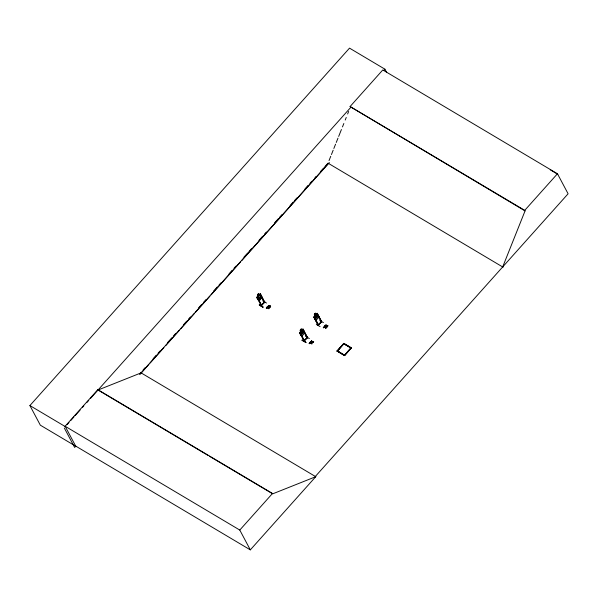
<?xml version="1.0" encoding="UTF-8"?>
<svg xmlns="http://www.w3.org/2000/svg" width="598" height="598" viewBox="0 0 598 598"><rect width="100%" height="100%" fill="white"/><g stroke="black" fill="none" stroke-linecap="round" stroke-linejoin="round"><path stroke-width="0.9" d="M311.304 341.137L311.371 341.877M270.176 306.43C268.921 306.116 267.568 306.273 269.167 305.81M257.529 297.737L257.088 298.006L257.529 297.737L261.692 305.585L261.378 305.967L256.923 297.475L257.858 295.883L257.349 294.919L258.463 293.663L259.016 294.657L259.726 294.425L260.683 296.227L260.541 297.625L259.495 298.791L258.523 298.641L257.566 296.84L257.955 295.898L257.446 294.934L258.486 293.768L259.001 294.732L260.317 293.745L261.819 297.729L259.196 300.659L258.299 300.061L256.968 297.445M256.968 297.498L257.133 296.743L260.317 293.745L264.727 302.259L264.383 302.581L264.473 301.796M314.114 316.32L313.95 317.022L315.296 319.646L316.148 320.222M307.402 337.279L307.17 337.945L302.902 329.984L303.208 329.64L307.379 337.489L304.12 341.002M307.551 337.564L307.036 337.87L307.26 337.16M318.398 324.736L318.024 325.163L318.532 324.819M321.694 321.746C320.707 321.395 321.036 322.367 318.173 325.447L314.04 317.568L314.346 317.224L318.689 325.14M261.072 305.6C270.849 296.563 258.598 307.469 261.625 305.339M269.197 305.952L269.025 306.557M329.035 160.556L330.761 156.242M331.449 154.523L333.168 150.21M333.856 148.483L335.575 144.178M336.27 142.451L337.99 138.145M338.677 136.419L341.428 129.519M342.467 126.933L343.843 123.487M345.218 120.041L346.249 117.455M347.625 114.009L348.664 111.422M502.671 266.955L525.044 210.922L524.738 210.354L350.077 106.541L382.795 69.951L557.456 173.764L568.1 193.782L315.34 476.449L315.751 476.696L272.695 493.836L209.397 456.222M268.27 306.654C267.852 304.539 269.549 306.034 270.348 306.101M267.994 306.482C269.063 304.793 269.369 306.064 270.468 306.183A0.875 0.68 -28 0 1 270.632 306.542L269.758 307.619C269.691 307.394 270.438 305.204 269.242 306.684M311.319 341.264L311.192 341.764M326.844 325.678L326.074 325.013L324.968 325.813L325.85 324.871L326.777 325.454M302.117 340.053L305.982 342.407L302.102 340.068M316.297 324.415L320.072 326.628M259.308 304.674L263.075 306.879M262.978 307.252L259.218 305.002L262.978 307.215M303.911 340.942L306.931 337.668M302.498 329.192L299.725 332.847L304.158 341.346L304.315 340.912M300.203 333.041L299.897 333.385L300.203 333.041L304.367 340.882M318.48 324.908L318.338 325.529L313.868 317.03L317.261 313.3L321.657 321.761L318.181 325.245M321.066 321.724L321.425 322.068L317.045 314.167M321.193 321.844L321.298 321.395M264.301 302.409L261.199 305.683M303.029 330.066L303.208 329.64M314.473 317.299L314.04 317.568M317.179 314.242L317.486 313.898L321.634 321.791M305.623 336.308L309.368 338.588M302.02 340.419L305.982 342.407M319.736 320.565L323.443 322.591M318.442 324.819L321.074 321.851M75.797 446.138L74.645 447.431L64.307 427.989M139.85 374.266L141.083 372.883L98.027 390.023L97.833 389.657L65.122 426.247L75.744 446.22L40.328 425.171L29.9 405.564L349.516 48.132L384.925 69.181L386.667 72.448M67.163 424.543L69.017 422.472M70.87 420.401L73.958 416.948M75.191 415.565L80.132 410.041M82.599 407.283L83.832 405.9M86.919 402.447L88.773 400.376M90.619 398.305L350.794 107.356M383.684 70.564L384.925 69.181M143.161 369.856L145.03 367.763M153.125 358.718L156.235 355.234M158.104 353.149L159.965 351.063M167.433 342.706L171.79 337.84M173.659 335.747L175.528 333.662M183.616 324.617L186.733 321.133M188.594 319.048L190.463 316.955M198.551 307.91L201.668 304.427M203.537 302.341L206.026 299.561M213.493 291.204L217.224 287.033M219.092 284.94L220.961 282.854M229.049 273.809L232.159 270.326M234.027 268.24L235.896 266.147M243.984 257.103L247.721 252.924M248.962 251.534L251.452 248.753M258.927 240.396L262.657 236.225M264.525 234.132L266.394 232.046M274.482 222.994L278.22 218.823M279.46 217.433L281.95 214.645M290.037 205.6L293.155 202.117M294.395 200.726L296.885 197.938M304.98 188.893L308.09 185.41M309.958 183.324L311.827 181.239M314.937 177.756L316.178 176.365M320.535 171.491L323.645 168.016M324.893 166.618L327.383 163.837M139.85 374.266L328.414 163.389M140.822 373.444L148.909 364.391M150.15 363.001L163.845 347.692M165.713 345.599L179.4 330.29M180.648 328.9L194.335 313.591M195.583 312.193L209.898 296.189M211.139 294.799L240.389 262.088M241.637 260.691L329.386 162.559M260.242 294.694L260.556 294.351L260.115 294.62L264.383 302.581M259.196 300.659L261.782 297.699L261.692 296.339M261.49 305.264L264.144 302.296L264.443 302.536M264.578 301.975L264.099 302.214M266.506 303.051L262.754 300.824M266.529 308.381C265.28 307.656 269.332 305.436 267.373 307.439L268.883 308.74C268.136 306.303 265.363 309.084 267.134 307.701M266.297 308.239L267.657 306.46M267.373 307.439L267.889 306.595M269.481 307.454L270.147 306.333M268.883 308.74L269.033 308.314L267.284 307.275M300.697 331.277L300.144 330.29L301.257 329.035L300.181 330.313L300.749 331.27L300.36 332.211L301.325 334.013L302.289 334.162L303.336 332.996L303.485 331.598L302.521 329.797L301.796 330.103L301.243 329.109M315.385 313.292L315.938 314.279L316.671 313.98L317.628 315.781L317.478 317.179L316.439 318.345L315.467 318.196L314.511 316.394L314.899 315.445L314.286 314.466L315.408 313.217L315.916 314.182M314.331 314.496L315.445 313.24M300.248 333.781L303.612 330.036M314.391 317.964L317.755 314.219M299.934 332.129C299.374 333.445 300.749 335.381 302.005 336.039L304.629 333.101L303.111 329.117L302.498 329.244M316.14 320.214L318.771 317.284L318.637 315.894L318.719 317.254M309.435 343.671L309.114 343.364L310.564 341.742L310.885 342.049L310.28 342.721L312.029 343.76L309.951 342.826L309.435 343.671L309.951 342.826M311.476 340.98L313.262 342.041L311.386 340.815M323.271 327.569L324.721 325.955L325.043 326.254L324.437 326.934L325.947 328.242C325.357 326.523 322.845 327.48 323.593 327.876M309.203 343.529L310.564 341.742M310.28 342.721L310.885 342.049M323.361 327.734L325.043 326.254M324.968 325.813L325.334 326.142L326.239 325.394M313.173 341.877C314.144 341.705 312.343 343.581 311.61 341.346M326.792 325.761C326.299 328.489 329.476 323.346 326.919 327.151L326.157 325.23L325.334 326.142M310.19 342.557L311.939 343.603L311.79 344.029M312.702 342.661L313.696 341.637M324.437 326.934L326.097 327.809L325.947 328.242M326.919 327.151L327.943 325.746M337.025 351.004L343.835 343.379L351.347 347.842L344.62 355.623L337.025 351.004L344.62 355.623M337.108 351.168L343.835 343.379M337.421 350.914L343.857 343.715L350.944 347.931L344.598 355.294L337.421 350.914L344.598 355.294M337.511 351.078L343.857 343.715M344.515 355.13L350.944 347.931M344.53 355.466L351.347 347.842M524.738 210.354L557.456 173.764M315.385 476.404L315.796 476.643L250.315 549.868L239.783 530.06L272.501 493.47L97.833 389.657M318.442 325.08L314.346 317.224M261.446 305.182L261.7 305.6L257.813 298.447M307.223 337.197L307.043 337.661M264.593 302.117L260.422 294.276M269.392 307.29L270.55 306.378A0.875 0.68 -28 0 0 270.378 306.019M316.686 313.397L317.232 313.352M525.044 210.922L350.077 106.541M328.003 163.142L503.082 267.201M314.802 315.43L314.384 314.481M343.925 343.544L351.43 348.006M343.94 343.88L351.033 348.096M267.044 307.544L268.794 308.583M303.074 329.094L307.514 337.623L304.098 340.995M301.773 330.006L301.257 329.035M304.576 333.071L304.412 331.718M301.953 336.009L301.13 335.388M140.672 372.636L315.751 476.696M98.027 390.023L207.798 455.265M65.122 426.247L239.783 530.06M29.9 405.564L65.317 426.613M75.654 446.056L250.315 549.868M550.212 169.772L557.762 174.339M315.281 319.571L316.148 320.154M326.291 325.349L326.643 326.986M300.331 333.116L304.509 341.024M326.755 325.514L326.882 325.925M326.822 326.209L326.829 326.598M258.388 294.134L257.888 295.203L258.388 294.134M259.173 295.053L258.127 296.219L259.084 298.021L260.13 296.855L259.173 295.053M301.183 329.505L300.682 330.574L301.183 329.505M315.325 313.688L314.825 314.757L315.325 313.688M301.968 330.425L300.921 331.591L301.878 333.392L302.924 332.226L301.968 330.425M316.11 314.6L315.071 315.766L316.028 317.568L317.067 316.402L316.11 314.6"/></g></svg>
